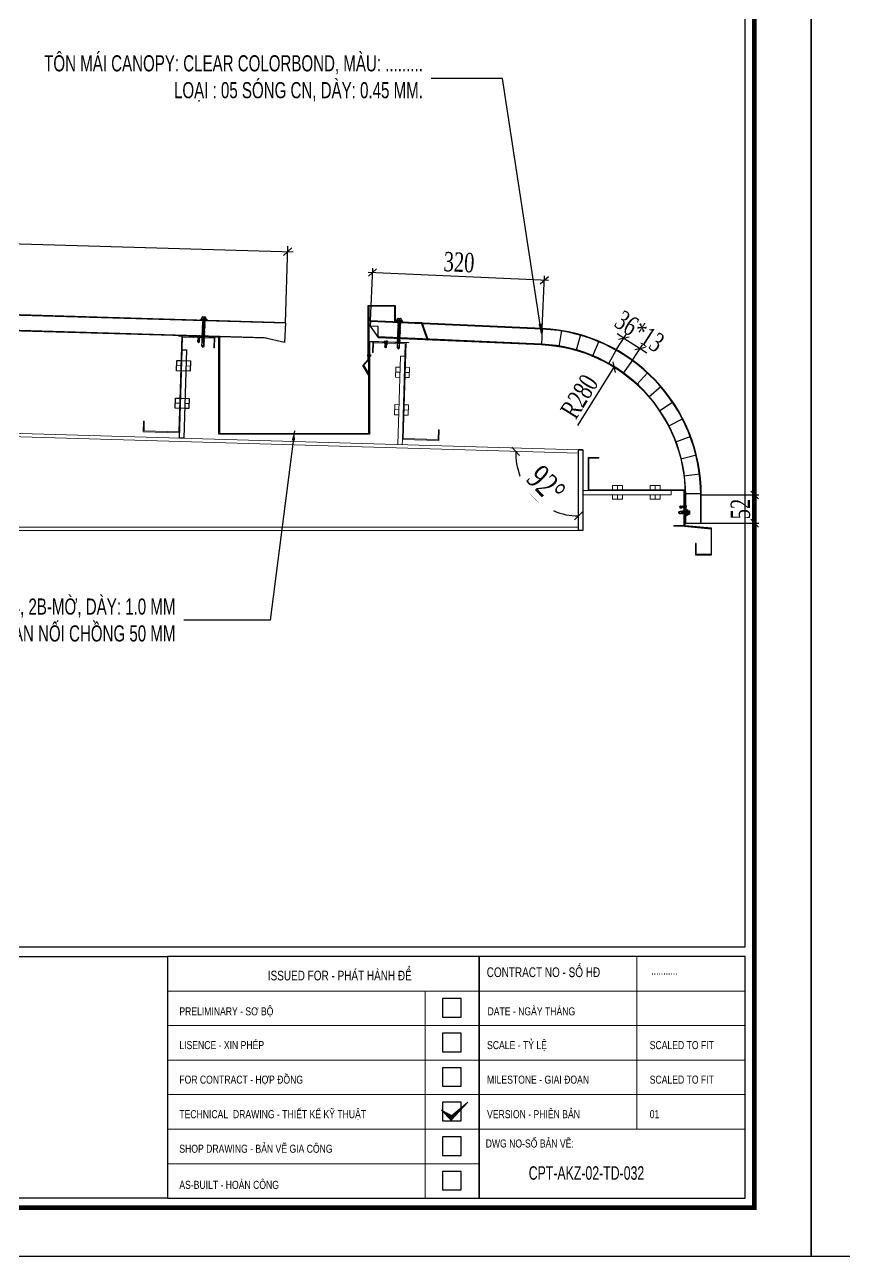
# Model space of a CAD drawing. Header units: inches. Extents: x 315041 to 662841, y -45540 to -35018.
# Drawn here: x 330651 to 330803.6, y -37638.9 to -37409.7 of the extents above; entities that cross this region are included whole.
import ezdxf
from ezdxf.enums import TextEntityAlignment as Align

# ---------------------------------------------------------------- set-up
doc = ezdxf.new("R2010")
doc.units = ezdxf.units.IN
doc.header["$MEASUREMENT"] = 0
doc.linetypes.add('DASHED2', pattern=[9.525, 6.35, -3.175])
doc.linetypes.add('XKITLINE00', pattern=[0])
for name, color, linetype in [('2', 2, 'Continuous'), ('3', 3, 'Continuous'), ('7', 7, 'Continuous'), ('BAO KHUNG', 31, 'Continuous'), ('Fast RSQ_A2 Frame$0$Khung ten', 4, 'Continuous'), ('flashing', 6, 'Continuous'), ('ROOFING', 4, 'Continuous'), ('STRUCTURE', 1, 'Continuous')]:
    doc.layers.add(name, color=color, linetype=linetype)
for name, color, linetype, lineweight in [('Bolt', 7, 'Continuous', 0), ('DETAIL$0$S-Dim', 8, 'Continuous', 20), ('DETAIL$0$S-Hatch', 8, 'Continuous', 13), ('PART', 20, 'Continuous', 9), ('S-Hatch', 8, 'Continuous', 9)]:
    doc.layers.add(name, color=color, linetype=linetype, lineweight=lineweight)
doc.layers.add('Cover text', color=7, linetype='Continuous', true_color=0x52370f)
doc.styles.add('ST1', font='times.ttf', dxfattribs={"width": 0.7})
doc.styles.add('ST1H', font='vnshxh.shx', dxfattribs={"width": 0.7})
doc.styles.get("Standard").update_dxf_attribs({"font": 'VHARIALN.TTF'})
doc.styles.add('style2', font='VHAVANI.TTF')
doc.styles.add('TIEU DE', font='VHARIALN.TTF', dxfattribs={"width": 0.8})
doc.dimstyles.new('10', dxfattribs={"dimtxt": 4.5, "dimasz": 1.5, "dimexe": 1, "dimexo": 0, "dimgap": 1, "dimtad": 1, "dimdec": 0, "dimlfac": 10, "dimzin": 0, "dimdsep": 46, "dimtxsty": 'ST1', "dimblk": 'OBLIQUE', "dimcen": 1, "dimdle": 1, "dimclrd": 8, "dimclre": 8, "dimclrt": 3, "dimadec": 0, "dimazin": 0, "dimtfac": 1, "dimtdec": 0, "dimtix": 1, "dimtofl": 0, "dimtmove": 1, "dimatfit": 3, "dimfxl": 0, "dimtfill": 1, "dimtolj": 1, "dimtzin": 0, "dimlwd": -1, "dimlwe": -1, "dimarcsym": 1})
doc.dimstyles.new('3', dxfattribs={"dimtxt": 3.5, "dimasz": 1.8, "dimexe": 1, "dimexo": 0, "dimgap": 1, "dimtad": 1, "dimdec": 0, "dimlfac": 3, "dimzin": 0, "dimdsep": 46, "dimtxsty": 'ST1H', "dimblk": 'OBLIQUE', "dimcen": 1, "dimdle": 1, "dimclrd": 8, "dimclre": 8, "dimclrt": 3, "dimadec": 0, "dimazin": 0, "dimtfac": 1, "dimtdec": 0, "dimtix": 1, "dimtofl": 0, "dimtmove": 1, "dimatfit": 3, "dimfxl": 0.18, "dimtolj": 1, "dimtzin": 0, "dimlwd": -1, "dimlwe": -1, "dimarcsym": 1})
doc.dimstyles.new('8', dxfattribs={"dimtxt": 4.5, "dimasz": 1.8, "dimexe": 1, "dimexo": 0, "dimgap": 1, "dimtad": 1, "dimdec": 0, "dimlfac": 8, "dimzin": 0, "dimdsep": 46, "dimtxsty": 'ST1', "dimblk": 'OBLIQUE', "dimcen": 1, "dimdle": 1, "dimclrd": 8, "dimclre": 8, "dimclrt": 3, "dimadec": 0, "dimazin": 0, "dimtfac": 1, "dimtdec": 0, "dimtix": 1, "dimtmove": 1, "dimatfit": 3, "dimfxl": 0, "dimtolj": 1, "dimtzin": 0, "dimlwd": -1, "dimlwe": -1, "dimarcsym": 1})

# ---------------------------------------------------------------- blocks, each defined once
blk = doc.blocks.new('DETAIL$0$MARK')
at = {"layer": 'DETAIL$0$S-Hatch', "linetype": 'Continuous'}
h = blk.add_hatch(dxfattribs=at)
h.set_pattern_fill('ANSI31', color=256, scale=50, style=0)
h.paths.add_polyline_path([(1667849.6, -1156933.2), (1667909.3, -1156997), (1668012, -1156885.1), (1667913.5, -1156966.7)])
at = {"layer": 'DETAIL$0$S-Dim', "linetype": 'Continuous'}
blk.add_lwpolyline([(1667849.6, -1156933.2), (1667909.3, -1156997), (1668012, -1156885.1), (1667913.5, -1156966.7), (1667849.6, -1156933.2)], dxfattribs=at)
blk = doc.blocks.new('A$C75D82031')
at = {"layer": '2', "color": 157, "linetype": 'Continuous'}
blk.add_lwpolyline([(0, 420), (594, 420), (594, 0), (0, 0)], close=True, dxfattribs=at)
at = {"layer": '7', "color": 147, "linetype": 'Continuous'}
blk.add_lwpolyline([(12.33, 57.61), (581.67, 57.61), (581.67, 409.19), (12.33, 409.19)], close=True, dxfattribs=at)
at = {"layer": 'BAO KHUNG', "color": 167, "linetype": 'Continuous', "const_width": 0.871}
blk.add_lwpolyline([(10.59, 9.07), (583.41, 9.07), (583.41, 410.93), (10.59, 410.93)], close=True, dxfattribs=at)
at = {"layer": 'BAO KHUNG', "color": 7}
for points in [[(211.89, 55.81), (474.14, 55.81), (474.14, 10.81), (211.89, 10.81)], [(474.14, 10.81), (532.16, 10.81), (532.16, 55.81), (474.14, 55.81)], [(532.16, 10.81), (581.67, 10.81), (581.67, 55.81), (532.16, 55.81)]]:
    blk.add_lwpolyline(points, close=True, dxfattribs=at)
at = {"layer": 'Fast RSQ_A2 Frame$0$Khung ten', "color": 7, "ltscale": 1000}
for points in [[(525.34, 44.51), (528.78, 44.51), (528.78, 47.96), (525.34, 47.96)], [(525.34, 38.09), (528.78, 38.09), (528.78, 41.53), (525.34, 41.53)], [(525.34, 31.66), (528.78, 31.66), (528.78, 35.1), (525.34, 35.1)], [(525.34, 25.23), (528.78, 25.23), (528.78, 28.67), (525.34, 28.67)], [(525.34, 18.8), (528.78, 18.8), (528.78, 22.24), (525.34, 22.24)], [(525.34, 12.37), (528.78, 12.37), (528.78, 15.81), (525.34, 15.81)]]:
    blk.add_lwpolyline(points, close=True, dxfattribs=at)
at = {"layer": 'S-Hatch'}
for p, q in [((561.54, 55.81), (561.54, 23.67)), ((474.14, 49.38), (532.16, 49.38)), ((522.13, 10.81), (522.13, 49.38)), ((532.16, 49.38), (581.67, 49.38)), ((474.14, 42.95), (532.16, 42.95)), ((532.16, 42.95), (581.67, 42.95)), ((474.14, 36.52), (532.16, 36.52)), ((532.16, 36.52), (581.67, 36.52)), ((474.14, 30.1), (532.16, 30.1)), ((532.16, 30.1), (581.67, 30.1)), ((474.14, 23.67), (532.16, 23.67)), ((532.16, 23.67), (581.67, 23.67)), ((474.14, 17.24), (532.16, 17.24))]:
    blk.add_line(p, q, dxfattribs=at)
at = {"layer": 'DETAIL$0$S-Dim', "linetype": 'Continuous', "xscale": 0.02999999996973202, "yscale": 0.02999999996973202, "zscale": 0.02999999996973202}
blk.add_blockref('DETAIL$0$MARK', (-49510.32, 34735.23), dxfattribs=at)
at = {"layer": 'BAO KHUNG', "color": 7, "linetype": 'Continuous', "width": 0.9}
blk.add_text('ISSUED FOR - PHÁT HÀNH ĐỂ ', height=1.8, dxfattribs=at).set_placement((506.46, 51.36), align=Align.CENTER)
blk.add_text('CONTRACT NO - Sè H§', height=1.8, dxfattribs=at).set_placement((533.57, 51.98))
at = {"layer": 'BAO KHUNG', "color": 109, "linetype": 'Continuous', "style": 'style2', "width": 0.8}
blk.add_text('...........', height=1.5, dxfattribs=at).set_placement((564.21, 52.44))
at = {"layer": 'Cover text', "linetype": 'Continuous', "style": 'style2', "width": 0.8}
for s, p in [('PRELIMINARY - S¥ Bé', (476.33, 44.85)), ('date - NGµY TH¸NG', (533.72, 44.85)), ('LISENCE - XIN PHÐP', (476.33, 38.57)), ('scale - tû lÖ', (533.63, 38.57)), ('scaled to fit', (563.92, 38.57)), ('FOR CONTRACT - HîP §åNG', (476.33, 32.14)), ('MILESTONE - GIAI §O¹N', (533.63, 32.14)), ('scaled to fit', (563.92, 32.14)), ('TECHNICAL  DRAWING - THIÕT KÕ Kü THUËT', (476.33, 25.71)), ('VERSION - PHI£N B¶N', (533.63, 25.71)), ('01', (563.92, 25.71)), ('SHOP DRAWING - B¶N VÏ GIA C¤NG', (476.33, 19.28)), ('%%u%%udwg no-sè b¶n vÏ:', (533.38, 20.26)), ('AS-BUILT - HOµN C¤NG', (476.33, 12.56))]:
    blk.add_text(s, height=1.5, dxfattribs=at).set_placement(p)
blk = doc.blocks.new('Short_Self_drilling')
at = {"layer": 'STRUCTURE', "color": 1, "linetype": 'Continuous'}
for p, q in [((6.4, 1.7), (-6.4, 1.7)), ((5.1, 3.8), (-5.1, 3.8)), ((-2.6, 2.9), (-5.1, 2.9)), ((-3.4, 3.8), (-3.4, 6.8)), ((3, 7.2), (-3, 7.2)), ((2.6, 2.9), (-2.6, 2.9)), ((-2.1, 2.8), (-2.1, 2.9)), ((6.3, 0), (0, 0)), ((2.2, 2.8), (2.2, 2.9)), ((2.2, -0.5), (2.2, 0)), ((5.1, 2.9), (2.6, 2.9)), ((3.4, 3.8), (3.4, 6.8)), ((3, -1.2), (-2.7, -0.2)), ((3, -2.7), (-2.7, -1.8)), ((3, -4.2), (-2.7, -3.3)), ((3, -5.8), (-2.7, -4.8)), ((3, -7.3), (-2.7, -6.3)), ((-1.9, -8), (-2.7, -7.9)), ((-2.1, -1.4), (-2.1, -0.9)), ((-2.1, -2.9), (-2.1, -2.4)), ((-2.1, -4.4), (-2.1, -3.9)), ((-2.1, -6), (-2.1, -5.4)), ((-2.1, -7.5), (-2.1, -7)), ((-2.1, -12.3), (-2.1, -8.5)), ((3, -8.8), (-1.1, -8.1)), ((2.1, -12.3), (2.1, -9.1)), ((2.2, -2), (2.2, -1.5)), ((2.2, -3.6), (2.2, -3)), ((2.2, -5.1), (2.2, -4.6)), ((2.2, -6.6), (2.2, -6.1)), ((2.2, -8.1), (2.2, -7.6))]:
    blk.add_line(p, q, dxfattribs=at)
blk.add_lwpolyline([(6.4, 1.3), (6.4, 1.7), (2.1, 2.8), (-2.1, 2.8), (-6.4, 1.7), (-6.4, 1.3)], close=True, dxfattribs=at)
for points in [[(-6.4, 1.3, -0.088869), (-6.3, 0), (0, 0)], [(-0.1, 3.8), (-0.3, 6.2, 0.338878), (-3.1, 6.2), (-3.3, 3.8)], [(3.3, 3.8), (3.1, 6.2, 0.338878), (0.3, 6.2), (0.1, 3.8)], [(2.1, -12.3), (0.2, -14.2, -0.333596), (-0.2, -14.2), (-2.1, -12.3)], [(-0.1, -14), (-1, -12.2, -0.148657), (-1.4, -11.2), (-2, -7.7, -0.815006), (-1.2, -7.8, 0.150833), (-0.8, -8.7)], [(2.1, -12.3), (1.7, -11.7, 0.52242), (0.9, -11.7), (-0.2, -14.2)]]:
    blk.add_lwpolyline(points, format="xyb", dxfattribs=at)
for points in [[(3, -1.2), (2.2, -1.5), (-2.1, -0.8), (-2.7, -0.2), (-2.4, 0)], [(3, -2.7), (2.2, -3), (-2.1, -2.4), (-2.7, -1.8), (-2.1, -1.4), (2.2, -2), (3, -2.7)], [(3, -4.2), (2.2, -4.6), (-2.1, -3.9), (-2.7, -3.3), (-2.1, -2.9), (2.2, -3.6), (3, -4.2)], [(3, -5.8), (2.2, -6.1), (-2.1, -5.4), (-2.7, -4.8), (-2.1, -4.4), (2.2, -5.1), (3, -5.8)], [(3, -7.3), (2.2, -7.6), (-2.1, -7), (-2.7, -6.3), (-2.1, -6), (2.2, -6.6), (3, -7.3)], [(-1.8, -8.5), (-2.1, -8.5), (-2.7, -7.9), (-2.1, -7.5), (-1.8, -7.5)], [(-1.3, -7.6), (2.2, -8.1), (3, -8.8)], [(-1.2, 0), (2.2, -0.5), (3, -1.2)], [(3, -8.8), (2.2, -9.1), (-0.8, -8.7)]]:
    blk.add_lwpolyline(points, dxfattribs=at)
for centre, radius, start, end in [((-5, 3.3), 0.455, 109.7949, 250.2674), ((-3, 6.8), 0.429, 90.0311, 180.0311), ((3, 6.8), 0.429, 0.0311, 90.0311), ((5.1, 3.3), 0.435, 279.7276, 80.3347), ((10, 0.2), 3.74, 162.2963, 182.6103)]:
    blk.add_arc(centre, radius, start, end, dxfattribs=at)
blk = doc.blocks.new('HFR-1')
at = {"layer": 'STRUCTURE', "color": 1, "linetype": 'Continuous'}
for p, q in [((-5.5, 0), (5.5, 0)), ((-5.2, 0.8), (-3.4, 1.5)), ((5.2, 0.8), (3.4, 1.5)), ((-2.4, -1.2), (-3, -1.6)), ((-3, -1.6), (-2.4, -1.9)), ((-2.4, -1.9), (-3, -2.3)), ((-3, -2.3), (-2.4, -2.6)), ((-2.4, -2.6), (-3, -3)), ((-3, -3), (-2.4, -3.3)), ((-2.4, -3.3), (-3, -3.7)), ((-3, -3.7), (-2.4, -4.1)), ((-2.4, -4.1), (-3, -4.4)), ((-3, -4.4), (-2.4, -4.8)), ((-2.4, -4.8), (-3, -5.1)), ((-3, -5.1), (-2.4, -5.5)), ((-2.4, -5.5), (-3, -5.8)), ((-3, -5.8), (-2.4, -6.2)), ((-2.4, -6.2), (-3, -6.6)), ((-3, -6.6), (-2.4, -6.9)), ((-2.4, -6.9), (-3, -7.3)), ((-3, -7.3), (-2.4, -7.6)), ((-2.4, -7.6), (-3, -8)), ((-3, -8), (-2.4, -8.3)), ((-2.4, -8.3), (-3, -8.7)), ((-3, -8.7), (-2.4, -9)), ((-2.4, -9), (-3, -9.4)), ((-3, -9.4), (-2.4, -9.7)), ((-2.4, -9.7), (-3, -10.1)), ((-3, -10.1), (-2.4, -10.5)), ((-2.4, -10.5), (-3, -10.8)), ((-3, -10.8), (-2.4, -11.2)), ((-2.4, -11.2), (-3, -11.5)), ((-3, -11.5), (-2.4, -11.9)), ((-2.9, -1.6), (2.9, -1.4)), ((-2.9, -2.3), (2.9, -2.1)), ((-2.9, -3), (2.9, -2.8)), ((-2.9, -3.7), (2.9, -3.6)), ((-2.9, -4.4), (2.9, -4.3)), ((-2.9, -5.1), (2.9, -5)), ((-2.9, -5.9), (2.9, -5.7)), ((-2.9, -6.6), (2.9, -6.4)), ((-2.9, -7.3), (2.9, -7.1)), ((-2.9, -8), (2.9, -7.8)), ((-2.9, -8.7), (2.9, -8.5)), ((-2.9, -9.4), (2.9, -9.2)), ((-2.9, -10.1), (1.5, -10)), ((-2.9, -10.8), (1.3, -10.7)), ((-2.9, -11.5), (0.9, -11.4)), ((-2.5, -17.4), (-2.5, -11.8)), ((-2.5, -17.4), (-2, -16.7)), ((-2.5, -17.4), (-0.2, -19.7)), ((2.4, -1.1), (-2.4, -1.2)), ((2.4, -1.8), (-2.4, -1.9)), ((-2.4, -1.9), (2.4, -1.8)), ((-2.4, -2.6), (2.4, -2.5)), ((2.4, -2.5), (-2.4, -2.6)), ((-2.4, -3.3), (2.4, -3.2)), ((2.4, -3.2), (-2.4, -3.3)), ((-2.4, -4.1), (2.4, -3.9)), ((2.4, -3.9), (-2.4, -4.1)), ((-2.4, -4.8), (2.4, -4.6)), ((2.4, -4.6), (-2.4, -4.8)), ((-2.4, -5.5), (2.4, -5.3)), ((2.4, -5.3), (-2.4, -5.5)), ((-2.4, -6.2), (2.4, -6)), ((2.4, -6), (-2.4, -6.2)), ((-2.4, -6.9), (2.4, -6.8)), ((2.4, -6.8), (-2.4, -6.9)), ((-2.4, -7.6), (2.4, -7.5)), ((2.4, -7.5), (-2.4, -7.6)), ((-2.4, -8.3), (2.4, -8.2)), ((2.4, -8.2), (-2.4, -8.3)), ((-2.4, -9), (2.4, -8.9)), ((2.4, -8.9), (-2.4, -9)), ((-2.4, -9.7), (2.4, -9.6)), ((2.4, -9.6), (-2.4, -9.7)), ((1.4, -10.3), (-2.4, -10.5)), ((-2.4, -10.5), (1.4, -10.3)), ((-2.4, -11.2), (1.1, -11.1)), ((1.1, -11.1), (-2.4, -11.2)), ((-2.4, -11.9), (0.4, -11.8)), ((-1, -16.7), (0.2, -19.7)), ((0.1, -19.4), (1.2, -17.3)), ((0.2, -19.7), (2.5, -17.4)), ((1.6, -16.1), (2.3, -10.2)), ((2.2, -10), (2.9, -10)), ((2.2, -11), (2.4, -11)), ((2.4, -11), (2.2, -11)), ((2.2, -11.4), (2.9, -11.4)), ((2.2, -11.7), (2.4, -11.7)), ((2.4, -10.3), (2.3, -10.3)), ((2.3, -10.3), (2.4, -10.3)), ((2.3, -10.7), (2.9, -10.7)), ((2.9, -1.4), (2.4, -1.1)), ((2.4, -1.8), (2.9, -1.4)), ((2.9, -2.1), (2.4, -1.8)), ((2.4, -2.5), (2.9, -2.1)), ((2.9, -2.8), (2.4, -2.5)), ((2.4, -3.2), (2.9, -2.8)), ((2.9, -3.6), (2.4, -3.2)), ((2.4, -3.9), (2.9, -3.6)), ((2.9, -4.3), (2.4, -3.9)), ((2.4, -4.6), (2.9, -4.3)), ((2.9, -5), (2.4, -4.6)), ((2.4, -5.3), (2.9, -5)), ((2.9, -5.7), (2.4, -5.3)), ((2.4, -6), (2.9, -5.7)), ((2.9, -6.4), (2.4, -6)), ((2.4, -6.8), (2.9, -6.4)), ((2.9, -7.1), (2.4, -6.8)), ((2.4, -7.5), (2.9, -7.1)), ((2.9, -7.8), (2.4, -7.5)), ((2.4, -8.2), (2.9, -7.8)), ((2.9, -8.5), (2.4, -8.2)), ((2.4, -8.9), (2.9, -8.5)), ((2.9, -9.2), (2.4, -8.9)), ((2.4, -9.6), (2.9, -9.2)), ((2.9, -10), (2.4, -9.6)), ((2.4, -10.3), (2.9, -10)), ((2.9, -10.7), (2.4, -10.3)), ((2.4, -11), (2.9, -10.7)), ((2.9, -11.4), (2.4, -11)), ((2.4, -11.7), (2.9, -11.4)), ((2.5, -17.4), (2.5, -11.7))]:
    blk.add_line(p, q, dxfattribs=at)
at = {"layer": 'STRUCTURE', "color": 1, "linetype": 'Continuous', "ltscale": 8}
for p in [(-3.4, 1.5), (3.4, 1.5)]:
    blk.add_line(p, (0, 1.5), dxfattribs=at)
at = {"layer": 'STRUCTURE', "color": 1, "linetype": 'DASHED2'}
for p in [(-1.9, 1.5), (1.9, 1.5)]:
    blk.add_line(p, (0, 0), dxfattribs=at)
at = {"layer": 'STRUCTURE', "color": 1, "linetype": 'Continuous', "ltscale": 8}
for centre, start, end in [((-4.7, 0.2), 130.41, 194.8062), ((4.7, 0.2), 345.1938, 49.59)]:
    blk.add_arc(centre, 0.801, start, end, dxfattribs=at)
at = {"layer": 'STRUCTURE', "color": 1, "linetype": 'Continuous'}
for centre, radius, start, end in [((-7.3, -9), 9.14, 58.065, 78.8402), ((5.1, -3.8), 3.83, 84.2039, 134.3621), ((-1.5, -17.1), 0.59, 34.2302, 144.5641), ((0, -19.4), 0.331, 231.6348, 305.4287), ((-0.5, -10.1), 1.93, 296.6041, 355.3922), ((-0.6, -16), 2.2, 324.0048, 357.8268), ((1.9, -10.3), 0.444, 15.9762, 172.6971)]:
    blk.add_arc(centre, radius, start, end, dxfattribs=at)
blk = doc.blocks.new('A$C26A6701F')
at = {"layer": 'STRUCTURE', "color": 1, "linetype": 'Continuous'}
for p, q in [((0, 17.21), (1.33, 17.54)), ((0, 17.08), (0, 17.21)), ((0, 17.21), (4, 17.21)), ((4, 17.08), (0, 17.08)), ((3.94, 16.71), (0.06, 16.71)), ((0.4, 17.84), (3.6, 17.84)), ((0.4, 17.57), (1.2, 17.57)), ((0.93, 17.84), (0.93, 18.77)), ((0.97, 17.84), (1.03, 18.61)), ((1.07, 18.91), (2.93, 18.91)), ((1.13, 15.25), (2.9, 15.52)), ((1.39, 15.45), (1.13, 15.25)), ((1.19, 16.71), (1.14, 16.67)), ((1.14, 16.67), (1.4, 16.71)), ((1.14, 16.67), (1.4, 16.56)), ((1.14, 16.2), (2.91, 16.47)), ((1.4, 16.4), (1.14, 16.2)), ((1.14, 16.2), (1.39, 16.09)), ((1.14, 15.72), (2.91, 16)), ((1.4, 15.93), (1.14, 15.72)), ((1.14, 15.72), (1.39, 15.61)), ((1.2, 17.57), (2.8, 17.57)), ((1.33, 17.54), (1.33, 17.57)), ((1.33, 17.54), (2.67, 17.54)), ((1.39, 16.09), (2.73, 16.28)), ((1.39, 15.93), (1.39, 16.09)), ((1.39, 15.61), (2.73, 15.81)), ((2.7, 15.64), (1.39, 15.45)), ((1.39, 15.45), (1.39, 15.61)), ((1.39, 15.14), (2.73, 15.33)), ((1.4, 16.56), (2.42, 16.71)), ((2.71, 16.59), (1.4, 16.4)), ((1.4, 16.4), (1.4, 16.56)), ((2.71, 16.11), (1.4, 15.93)), ((1.91, 18.61), (1.97, 17.84)), ((2.04, 17.84), (2.1, 18.61)), ((2.67, 17.54), (2.67, 17.57)), ((2.67, 17.54), (4, 17.21)), ((2.7, 15.64), (2.7, 15.8)), ((2.7, 15.64), (2.9, 15.52)), ((2.7, 15.16), (2.7, 15.33)), ((2.71, 16.59), (2.71, 16.71)), ((2.71, 16.59), (2.91, 16.47)), ((2.71, 16.11), (2.71, 16.28)), ((2.71, 16.11), (2.91, 16)), ((2.73, 16.28), (2.91, 16.47)), ((2.73, 15.81), (2.91, 16)), ((2.73, 15.33), (2.9, 15.52)), ((2.8, 17.57), (3.6, 17.57)), ((2.97, 18.61), (3.04, 17.84)), ((3.07, 17.84), (3.07, 18.77)), ((4, 17.21), (4, 17.08)), ((1.06, 8.13), (2.84, 8.41)), ((1.33, 8.34), (1.06, 8.13)), ((1.06, 8.13), (1.32, 8.02)), ((1.06, 7.65), (2.83, 7.93)), ((1.32, 7.86), (1.06, 7.65)), ((1.06, 7.65), (1.32, 7.55)), ((1.07, 8.6), (2.84, 8.88)), ((1.33, 8.81), (1.07, 8.6)), ((1.07, 8.6), (1.33, 8.5)), ((1.08, 9.55), (2.86, 9.83)), ((1.34, 9.76), (1.08, 9.55)), ((1.08, 9.55), (1.34, 9.45)), ((1.08, 9.08), (2.85, 9.36)), ((1.34, 9.29), (1.08, 9.08)), ((1.08, 9.08), (1.34, 8.97)), ((1.09, 10.98), (2.86, 11.25)), ((1.35, 11.18), (1.09, 10.98)), ((1.09, 10.98), (1.35, 10.87)), ((1.09, 10.5), (2.86, 10.78)), ((1.35, 10.71), (1.09, 10.5)), ((1.09, 10.5), (1.35, 10.39)), ((1.09, 10.03), (2.86, 10.3)), ((1.35, 10.23), (1.09, 10.03)), ((1.09, 10.03), (1.34, 9.92)), ((1.1, 11.93), (2.88, 12.2)), ((1.36, 12.13), (1.1, 11.93)), ((1.1, 11.93), (1.36, 11.82)), ((1.1, 11.45), (2.87, 11.73)), ((1.36, 11.66), (1.1, 11.45)), ((1.1, 11.45), (1.36, 11.34)), ((1.11, 12.88), (2.89, 13.15)), ((1.38, 13.08), (1.11, 12.88)), ((1.11, 12.88), (1.37, 12.77)), ((1.11, 12.4), (2.88, 12.68)), ((1.37, 12.61), (1.11, 12.4)), ((1.11, 12.4), (1.37, 12.29)), ((1.12, 14.3), (2.9, 14.57)), ((1.39, 14.5), (1.12, 14.3)), ((1.12, 14.3), (1.38, 14.19)), ((1.12, 13.82), (2.9, 14.1)), ((1.39, 14.03), (1.12, 13.82)), ((1.12, 13.82), (1.38, 13.72)), ((1.12, 13.35), (2.89, 13.63)), ((1.38, 13.56), (1.12, 13.35)), ((1.12, 13.35), (1.38, 13.24)), ((1.13, 15.25), (1.39, 15.14)), ((1.13, 14.77), (2.9, 15.05)), ((1.39, 14.98), (1.13, 14.77)), ((1.13, 14.77), (1.39, 14.66)), ((1.32, 8.02), (2.66, 8.22)), ((2.63, 8.05), (1.32, 7.86)), ((1.32, 7.86), (1.32, 8.02)), ((1.32, 7.55), (2.66, 7.74)), ((2.64, 9), (1.33, 8.81)), ((1.33, 8.81), (1.34, 8.97)), ((1.33, 8.5), (2.67, 8.69)), ((2.64, 8.52), (1.33, 8.34)), ((1.33, 8.34), (1.33, 8.5)), ((1.34, 9.92), (2.68, 10.11)), ((2.65, 9.95), (1.34, 9.76)), ((1.34, 9.92), (1.34, 9.76)), ((1.34, 9.45), (2.68, 9.64)), ((2.65, 9.47), (1.34, 9.29)), ((1.34, 9.29), (1.34, 9.45)), ((1.34, 8.97), (2.67, 9.17)), ((2.66, 11.37), (1.35, 11.18)), ((1.35, 11.18), (1.36, 11.34)), ((1.35, 10.87), (2.69, 11.06)), ((2.66, 10.89), (1.35, 10.71)), ((1.35, 10.71), (1.35, 10.87)), ((1.35, 10.39), (2.69, 10.59)), ((2.66, 10.42), (1.35, 10.23)), ((1.35, 10.23), (1.35, 10.39)), ((2.68, 12.32), (1.36, 12.13)), ((1.36, 11.82), (2.7, 12.01)), ((2.67, 11.84), (1.36, 11.66)), ((1.36, 11.66), (1.36, 11.82)), ((1.36, 11.34), (2.7, 11.54)), ((1.37, 12.77), (2.71, 12.96)), ((2.68, 12.79), (1.37, 12.61)), ((1.37, 12.61), (1.37, 12.77)), ((1.37, 12.29), (2.71, 12.49)), ((1.37, 12.13), (1.37, 12.29)), ((1.38, 14.19), (2.72, 14.38)), ((1.38, 14.03), (1.38, 14.19)), ((1.38, 13.72), (2.72, 13.91)), ((2.69, 13.74), (1.38, 13.56)), ((1.38, 13.56), (1.38, 13.72)), ((1.38, 13.24), (2.72, 13.44)), ((2.69, 13.27), (1.38, 13.08)), ((1.38, 13.24), (1.38, 13.08)), ((2.7, 15.16), (1.39, 14.98)), ((1.39, 14.98), (1.39, 15.14)), ((1.39, 14.66), (2.73, 14.86)), ((2.7, 14.69), (1.39, 14.5)), ((1.39, 14.5), (1.39, 14.67)), ((2.7, 14.21), (1.39, 14.03)), ((2.63, 8.05), (2.63, 8.21)), ((2.63, 8.05), (2.83, 7.93)), ((2.63, 7.57), (2.63, 7.74)), ((2.64, 9), (2.64, 9.16)), ((2.64, 9), (2.84, 8.88)), ((2.64, 8.52), (2.64, 8.69)), ((2.64, 8.52), (2.84, 8.41)), ((2.65, 10.1), (2.65, 9.95)), ((2.65, 9.95), (2.86, 9.83)), ((2.65, 9.47), (2.65, 9.64)), ((2.65, 9.47), (2.85, 9.36)), ((2.66, 11.37), (2.67, 11.53)), ((2.66, 11.37), (2.86, 11.25)), ((2.66, 10.89), (2.67, 11.06)), ((2.66, 10.89), (2.86, 10.78)), ((2.66, 10.42), (2.66, 10.58)), ((2.66, 10.42), (2.86, 10.3)), ((2.66, 8.22), (2.84, 8.41)), ((2.66, 7.74), (2.83, 7.93)), ((2.67, 11.84), (2.67, 12.01)), ((2.67, 11.84), (2.87, 11.73)), ((2.67, 9.17), (2.85, 9.36)), ((2.67, 8.69), (2.84, 8.88)), ((2.68, 12.79), (2.68, 12.96)), ((2.68, 12.79), (2.88, 12.68)), ((2.68, 12.32), (2.68, 12.48)), ((2.68, 12.32), (2.88, 12.2)), ((2.68, 10.11), (2.86, 10.3)), ((2.68, 9.64), (2.86, 9.83)), ((2.69, 13.74), (2.69, 13.91)), ((2.69, 13.74), (2.89, 13.63)), ((2.69, 13.43), (2.69, 13.27)), ((2.69, 13.27), (2.89, 13.15)), ((2.69, 11.06), (2.86, 11.25)), ((2.69, 10.59), (2.86, 10.78)), ((2.7, 15.16), (2.9, 15.05)), ((2.7, 14.69), (2.7, 14.85)), ((2.7, 14.69), (2.9, 14.57)), ((2.7, 14.21), (2.7, 14.38)), ((2.7, 14.21), (2.9, 14.1)), ((2.7, 12.01), (2.88, 12.2)), ((2.7, 11.54), (2.87, 11.73)), ((2.71, 12.96), (2.89, 13.15)), ((2.71, 12.49), (2.88, 12.68)), ((2.72, 14.38), (2.9, 14.57)), ((2.72, 13.91), (2.9, 14.1)), ((2.72, 13.44), (2.89, 13.63)), ((2.73, 14.86), (2.9, 15.05)), ((1.02, 3.86), (2.8, 4.14)), ((1.28, 4.07), (1.02, 3.86)), ((1.02, 3.86), (1.28, 3.75)), ((1.28, 3.59), (1.02, 3.38)), ((1.02, 3.38), (2.31, 3.59)), ((1.02, 3.38), (1.28, 3.28)), ((1.03, 4.81), (2.81, 5.09)), ((1.29, 5.02), (1.03, 4.81)), ((1.03, 4.81), (1.29, 4.7)), ((1.03, 4.33), (2.8, 4.61)), ((1.29, 4.54), (1.03, 4.33)), ((1.03, 4.33), (1.28, 4.23)), ((1.04, 5.76), (2.81, 6.03)), ((1.3, 5.96), (1.04, 5.76)), ((1.04, 5.76), (1.3, 5.65)), ((1.04, 5.28), (2.81, 5.56)), ((1.3, 5.49), (1.04, 5.28)), ((1.04, 5.28), (1.29, 5.17)), ((1.05, 6.71), (2.83, 6.98)), ((1.31, 6.91), (1.05, 6.71)), ((1.05, 6.71), (1.31, 6.6)), ((1.05, 6.23), (2.82, 6.51)), ((1.31, 6.44), (1.05, 6.23)), ((1.05, 6.23), (1.31, 6.12)), ((1.06, 7.18), (2.83, 7.46)), ((1.32, 7.39), (1.06, 7.18)), ((1.06, 7.18), (1.32, 7.07)), ((1.27, 0.62), (1.28, 3.28)), ((1.27, 0.62), (1.41, 0.81)), ((1.27, 0.62), (1.88, 0.02)), ((1.28, 4.23), (2.62, 4.42)), ((2.62, 4.25), (1.28, 4.07)), ((1.28, 4.07), (1.28, 4.23)), ((1.28, 3.75), (2.62, 3.95)), ((1.28, 3.59), (1.28, 3.75)), ((2.35, 3.74), (1.28, 3.59)), ((1.28, 3.28), (2.21, 3.41)), ((1.29, 5.17), (2.63, 5.37)), ((2.6, 5.2), (1.29, 5.02)), ((1.29, 5.01), (1.29, 5.17)), ((1.29, 4.7), (2.63, 4.9)), ((2.6, 4.72), (1.29, 4.54)), ((1.29, 4.54), (1.29, 4.7)), ((2.61, 6.15), (1.3, 5.96)), ((1.3, 5.96), (1.31, 6.12)), ((1.3, 5.65), (2.64, 5.84)), ((2.61, 5.67), (1.3, 5.49)), ((1.3, 5.49), (1.3, 5.65)), ((2.63, 7.1), (1.31, 6.91)), ((1.31, 6.6), (2.65, 6.79)), ((2.62, 6.62), (1.31, 6.44)), ((1.31, 6.44), (1.31, 6.6)), ((1.31, 6.12), (2.64, 6.32)), ((2.63, 7.57), (1.32, 7.39)), ((1.32, 7.39), (1.32, 7.55)), ((1.32, 7.07), (2.66, 7.27)), ((1.32, 6.91), (1.32, 7.07)), ((1.67, 0.81), (1.98, 0.02)), ((1.96, 0.08), (2.26, 0.64)), ((1.98, 0.02), (2.6, 0.61)), ((2.38, 0.96), (2.56, 3.71)), ((2.62, 3.78), (2.52, 3.77)), ((2.52, 3.46), (2.61, 3.47)), ((2.54, 3.62), (2.79, 3.66)), ((2.6, 5.2), (2.61, 5.36)), ((2.6, 5.2), (2.81, 5.09)), ((2.6, 4.72), (2.6, 4.89)), ((2.6, 4.72), (2.8, 4.61)), ((2.6, 0.61), (2.61, 3.47)), ((2.61, 6.15), (2.62, 6.31)), ((2.61, 6.15), (2.81, 6.03)), ((2.61, 5.67), (2.61, 5.84)), ((2.61, 5.67), (2.81, 5.56)), ((2.61, 3.47), (2.79, 3.66)), ((2.62, 6.62), (2.62, 6.79)), ((2.62, 6.62), (2.82, 6.51)), ((2.62, 4.42), (2.8, 4.61)), ((2.62, 4.25), (2.62, 4.41)), ((2.8, 4.14), (2.62, 4.25)), ((2.62, 3.95), (2.8, 4.14)), ((2.62, 3.78), (2.62, 3.95)), ((2.79, 3.66), (2.62, 3.78)), ((2.63, 7.57), (2.83, 7.46)), ((2.63, 7.1), (2.63, 7.26)), ((2.63, 7.1), (2.83, 6.98)), ((2.63, 5.37), (2.81, 5.56)), ((2.63, 4.9), (2.81, 5.09)), ((2.64, 6.32), (2.82, 6.51)), ((2.64, 5.84), (2.81, 6.03)), ((2.65, 6.79), (2.83, 6.98)), ((2.66, 7.27), (2.83, 7.46))]:
    blk.add_line(p, q, dxfattribs=at)
for centre, major_axis, ratio, start_param, end_param in [((-1.11, 16.72), (-0.822, 0.822), 1, 3.915086, 4.236522), ((0.42, 17.71), (0.0956, 0.0956), 1, 0.954633, 3.757756), ((1.07, 18.77), (-0.0943, 0.0943), 1, -0.785398, 0.785398), ((1.47, 18.04), (0.508, 0.508), 1, 0.131933, 1.438864), ((2.54, 18.04), (0.508, 0.508), 1, 0.131933, 1.438864), ((2.93, 18.77), (-0.0943, 0.0943), 1, 3.926991, 5.497787), ((3.55, 17.71), (-0.1, 0.1), 1, 2.701137, 5.152845), ((5.1, 16.72), (-1.15, 0.17), 0.90746, -0.177273, 0.177273), ((1.54, 0.72), (0.111, 0.111), 1, 6.085329, 8.011019), ((1.93, 0.09), (0.0625, 0.0625), 1, 3.247504, 4.535451), ((1.82, 3.74), (0.363, 0.363), 1, 4.808661, 5.407478), ((1.79, 0.99), (0.416, 0.416), 1, 4.859665, 5.449971), ((2.44, 3.68), (0.0836, 0.0836), 1, 5.766736, 8.502032)]:
    blk.add_ellipse(centre, major_axis=major_axis, ratio=ratio, start_param=start_param, end_param=end_param, dxfattribs=at)
blk = doc.blocks.new('RIVET')
at = {"color": 8}
for p, q in [((-3.9, 1.1), (-4.2, 0)), ((-4.2, 0), (-3.9, -1.1)), ((-3.9, -1.1), (-3.9, 1.1)), ((-3.5, -1.3), (-3.5, 1.3)), ((-1, -1.2), (-1, 1.3)), ((-1, 1.3), (-0.1, 1.3)), ((0, 1.3), (0, 2.4)), ((0, -1.3), (0, 1.3)), ((0.1, 2.5), (0.1, 2.5)), ((0.1, 2.5), (0.7, 1.4)), ((0.1, -2.5), (0.1, 2.5)), ((0.7, 1.1), (0.7, -1.1)), ((0.9, 0.7), (0.7, 0.7)), ((0.9, -0.7), (0.9, 0.7)), ((-0.1, -1.2), (-1, -1.2)), ((0, -2.4), (0, -1.3)), ((0.7, -1.4), (0.1, -2.5)), ((0.1, -2.5), (0.1, -2.5)), ((0.9, -0.7), (0.7, -0.7))]:
    blk.add_line(p, q, dxfattribs=at)
for centre, radius, start, end in [((-3.4, 0.7), 0.634, 101.5667, 142.2309), ((-2.5, -0.1), 1.78, 64.6352, 125.2369), ((-0.9, 3), 1.71, 240.4783, 268.3625), ((-0.1, 1.3), 0.0625, 270, 0), ((0.1, 2.4), 0.0625, 90, 180), ((0.1, 2.4), 0.0625, 26.5651, 90), ((0.1, 1.1), 0.625, 0, 26.5651), ((5.4, 0.6), 4.45, 179.0778, 187.9518), ((5.8, -0.6), 4.85, 172.415, 180.5555), ((-3.4, -0.7), 0.634, 217.7691, 258.4333), ((-2.5, 0.1), 1.78, 234.7631, 295.3648), ((-0.9, -3), 1.71, 91.6375, 119.5217), ((-0.1, -1.3), 0.0625, 0, 90), ((0.1, -2.4), 0.0625, 180, 270), ((0.1, -2.4), 0.0625, 270, 333.4349), ((0.1, -1.1), 0.625, 333.4349, 0)]:
    blk.add_arc(centre, radius, start, end, dxfattribs=at)
blk = doc.blocks.new('_Oblique')
at = {"color": 0, "linetype": 'ByBlock', "lineweight": -2}
blk.add_line((-0.5, -0.5), (0.5, 0.5), dxfattribs=at)
blk = doc.blocks.new('*D553')
at = {"color": 8, "linetype": 'Continuous', "transparency": 16777216}
for p, q in [((330276.08, -37439.47), (330700.94, -37451.96)), ((330276.69, -37452.74), (330277.11, -37438.5)), ((330699.56, -37465.17), (330699.97, -37450.93))]:
    blk.add_line(p, q, dxfattribs=at)
at = {"layer": 'Defpoints', "color": 0, "transparency": 16777216}
for p in [(330276.69, -37452.74), (330699.94, -37451.93), (330699.56, -37465.17)]:
    blk.add_point(p, dxfattribs=at)
at = {"color": 8, "transparency": 16777216, "xscale": 1.5, "yscale": 1.5, "zscale": 1.5}
for p, rotation in [((330277.08, -37439.5), 178.3162521248575), ((330699.94, -37451.93), 358.3162521248576)]:
    blk.add_blockref('_Oblique', p, dxfattribs=dict(at, rotation=rotation))
at = {"color": 3, "transparency": 16777216, "insert": (330488.61, -37442.43), "char_height": 4.5, "attachment_point": 5, "rotation": 358.3163, "style": 'ST1', "bg_fill": 3, "box_fill_scale": 1.25, "bg_fill_color": 256, "bg_fill_true_color": 13158600, "bg_fill_transparency": 0}
blk.add_mtext('\\A1;4230', dxfattribs=at)
blk = doc.blocks.new('*D554')
at = {"color": 8, "linetype": 'Continuous', "transparency": 16777216}
blk.add_arc((330754.09, -37489.45), 11.68, 178.3036, 270, dxfattribs=at)
at = {"layer": 'Defpoints', "color": 0, "transparency": 16777216}
for p in [(330246.94, -37474.44), (330754.09, -37503.83)]:
    blk.add_point(p, dxfattribs=at)
at = {"color": 8, "transparency": 16777216, "xscale": 1.5, "yscale": 1.5, "zscale": 1.5}
for p, rotation in [((330742.41, -37489.11), 88.30361277314628), ((330754.09, -37501.13), 8.177458710179053e-11)]:
    blk.add_blockref('_Oblique', p, dxfattribs=dict(at, rotation=rotation))
at = {"color": 3, "transparency": 16777216, "insert": (330748.07, -37495.29), "char_height": 4.5, "attachment_point": 5, "rotation": 314.1518, "style": 'ST1', "bg_fill": 3, "box_fill_scale": 1.25, "bg_fill_color": 256, "bg_fill_true_color": 13158600, "bg_fill_transparency": 0}
blk.add_mtext('\\A1;92°', dxfattribs=at)
at = {"layer": 'Defpoints', "color": 0, "transparency": 16777216}
for p in [(330754.09, -37488.86), (330754.09, -37489.45), (330743.86, -37495.09)]:
    blk.add_point(p, dxfattribs=at)
blk = doc.blocks.new('*D556')
at = {"color": 8, "linetype": 'Continuous', "transparency": 16777216}
blk.add_line((323423.22, -37903.56), (323431.67, -37889.99), dxfattribs=at)
at = {"layer": 'Defpoints', "color": 0, "transparency": 16777216}
for p in [(323431.67, -37889.99), (323413.17, -37919.7)]:
    blk.add_point(p, dxfattribs=at)
at = {"color": 8, "transparency": 16777216, "xscale": 1.8, "yscale": 1.8, "zscale": 1.8, "rotation": 58.08450899015414}
blk.add_blockref('_Oblique', (323431.67, -37889.99), dxfattribs=at)
at = {"color": 3, "transparency": 16777216, "insert": (323423.55, -37896.8), "char_height": 4.5, "attachment_point": 5, "rotation": 58.0845, "style": 'ST1'}
blk.add_mtext('\\A1;R280', dxfattribs=at)
blk = doc.blocks.new('*D558')
at = {"color": 8, "linetype": 'Continuous', "transparency": 16777216}
for p, q in [((323432.15, -37885.91), (323434.43, -37882.34)), ((323433.89, -37883.18), (323432.38, -37882.21)), ((323433.89, -37883.18), (323437.7, -37885.63)), ((323435.95, -37888.35), (323438.24, -37884.78)), ((323437.7, -37885.63), (323439.22, -37886.6))]:
    blk.add_line(p, q, dxfattribs=at)
at = {"layer": 'Defpoints', "color": 0, "transparency": 16777216}
for p in [(323432.15, -37885.91), (323437.7, -37885.63), (323435.95, -37888.35)]:
    blk.add_point(p, dxfattribs=at)
at = {"color": 8, "transparency": 16777216, "xscale": 1.8, "yscale": 1.8, "zscale": 1.8}
for p, rotation in [((323433.89, -37883.18), 327.3307425123555), ((323437.7, -37885.63), 147.3307425123555)]:
    blk.add_blockref('_Oblique', p, dxfattribs=dict(at, rotation=rotation))
at = {"color": 3, "transparency": 16777216, "insert": (323437.57, -37881.64), "char_height": 4.5, "attachment_point": 5, "rotation": 327.3307, "style": 'ST1'}
blk.add_mtext('\\A1;36*13', dxfattribs=at)
blk = doc.blocks.new('*D559')
at = {"color": 8, "linetype": 'Continuous', "transparency": 16777216}
for p, q in [((323451.92, -37919.7), (323465.33, -37919.7)), ((323464.33, -37918.7), (323464.33, -37927.25)), ((323451.92, -37926.25), (323465.33, -37926.25))]:
    blk.add_line(p, q, dxfattribs=at)
at = {"layer": 'Defpoints', "color": 0, "transparency": 16777216}
for p in [(323451.92, -37919.7), (323451.92, -37926.25), (323464.33, -37926.25)]:
    blk.add_point(p, dxfattribs=at)
at = {"color": 8, "transparency": 16777216, "xscale": 1.8, "yscale": 1.8, "zscale": 1.8}
for p, rotation in [((323464.33, -37919.7), 90), ((323464.33, -37926.25), 270)]:
    blk.add_blockref('_Oblique', p, dxfattribs=dict(at, rotation=rotation))
at = {"color": 3, "transparency": 16777216, "insert": (323461.04, -37922.97), "char_height": 4.5, "attachment_point": 5, "rotation": 90, "style": 'ST1'}
blk.add_mtext('\\A1;52', dxfattribs=at)
blk = doc.blocks.new('*D560')
at = {"color": 8, "linetype": 'Continuous', "transparency": 16777216}
for p, q in [((323416.39, -37869.8), (323374.42, -37867.92)), ((323374.92, -37879.2), (323375.46, -37866.97)), ((323414.89, -37880.99), (323415.44, -37868.75))]:
    blk.add_line(p, q, dxfattribs=at)
at = {"layer": 'Defpoints', "color": 0, "transparency": 16777216}
for p in [(323375.42, -37867.97), (323374.92, -37879.2), (323414.89, -37880.99)]:
    blk.add_point(p, dxfattribs=at)
at = {"color": 8, "transparency": 16777216, "xscale": 1.8, "yscale": 1.8, "zscale": 1.8}
for p, rotation in [((323375.42, -37867.97), 177.4461271072646), ((323415.4, -37869.75), 357.4461271072645)]:
    blk.add_blockref('_Oblique', p, dxfattribs=dict(at, rotation=rotation))
at = {"color": 3, "transparency": 16777216, "insert": (323395.55, -37865.57), "char_height": 4.5, "attachment_point": 5, "rotation": 357.4461, "style": 'ST1'}
blk.add_mtext('\\A1;320', dxfattribs=at)
blk = doc.blocks.new('1111')
at = {"color": 240, "true_color": 0xfa0546}
for p, q in [((323414.89, -37880.99), (323414.73, -37884.73)), ((323419.39, -37881.45), (323418.79, -37885.15)), ((323423.81, -37882.44), (323422.78, -37886.04)), ((323428.08, -37883.93), (323426.64, -37887.39)), ((323432.15, -37885.91), (323430.31, -37889.18)), ((323435.95, -37888.35), (323433.75, -37891.39)), ((323439.45, -37891.22), (323436.91, -37893.98)), ((323442.59, -37894.48), (323439.74, -37896.92)), ((323445.33, -37898.08), (323442.22, -37900.17)), ((323447.63, -37901.98), (323444.29, -37903.69)), ((323449.46, -37906.11), (323445.95, -37907.43)), ((323450.79, -37910.43), (323447.15, -37911.33)), ((323451.62, -37914.88), (323447.9, -37915.35)), ((323451.92, -37919.4), (323448.17, -37919.42))]:
    blk.add_line(p, q, dxfattribs=at)
at = {"layer": 'ROOFING', "color": 3}
blk.add_lwpolyline([(323374.92, -37879.2), (323374.85, -37880.46), (323376.73, -37883.04), (323376.73, -37880.51), (323374.85, -37880.46)], dxfattribs=at)
for points in [[(323451.79, -37926.25), (323451.79, -37919.7, 0.401218), (323414.89, -37881.11), (323374.91, -37879.33)], [(323376.73, -37883.04), (323414.73, -37884.73, -0.401218), (323448.17, -37919.7), (323448.17, -37926.25), (323451.92, -37926.25), (323451.92, -37919.7, 0.401218), (323414.89, -37880.99), (323374.92, -37879.2)], [(323448.29, -37926.25), (323448.29, -37919.7, 0.401218), (323414.73, -37884.61), (323376.64, -37882.91)]]:
    blk.add_lwpolyline(points, format="xyb", dxfattribs=at)
at = {"color": 8}
dim = blk.add_aligned_dim(p1=(323414.89, -37880.99), p2=(323374.92, -37879.2), distance=-11.24, dimstyle='8', dxfattribs=at)
dim.commit()
dim.dimension.update_dxf_attribs({"geometry": '*D560', "text_midpoint": (323395.55, -37865.57)})
dim = blk.add_aligned_dim(p1=(323432.15, -37885.91), p2=(323435.95, -37888.35), distance=3.24, text='<>*13', dimstyle='8', dxfattribs=at)
dim.commit()
dim.dimension.update_dxf_attribs({"geometry": '*D558', "text_midpoint": (323437.57, -37881.64)})
dim = blk.add_radius_dim(center=(323413.17, -37919.7), mpoint=(323431.67, -37889.99), dimstyle='8', dxfattribs=at)
dim.commit()
dim.dimension.update_dxf_attribs({"geometry": '*D556', "text_midpoint": (323426.35, -37898.54), "dimtype": 164})
dim = blk.add_linear_dim(base=(323464.33, -37926.25), p1=(323451.92, -37919.7), p2=(323451.92, -37926.25), angle=90, dimstyle='8', dxfattribs=at)
dim.commit()
dim.dimension.update_dxf_attribs({"geometry": '*D559', "text_midpoint": (323461.04, -37922.97)})

msp = doc.modelspace()

# ---------------------------------------------------------------- linework, layer by layer
at = {"color": 9, "linetype": 'XKITLINE00', "lineweight": 0}
for p, q in [((330680.2914, -37470.1872), (330681.0899, -37470.2108)), ((330681.0899, -37470.2108), (330680.6022, -37486.6792)), ((330720.9633, -37471.3917), (330720.4756, -37487.8601)), ((330721.7618, -37471.4153), (330720.9633, -37471.3917)), ((330754.1038, -37488.856), (330246.9374, -37473.8357)), ((330246.9374, -37474.435), (330754.086, -37489.4549)), ((330679.8037, -37486.6555), (330679.8333, -37485.6581)), ((330721.2741, -37487.8837), (330721.3036, -37486.8862)), ((330754.086, -37503.8336), (330754.086, -37488.856)), ((330754.8848, -37503.8336), (330754.8848, -37488.856)), ((330755.8834, -37496.4195), (330754.8848, -37496.4195)), ((330771.3604, -37497.2184), (330754.8848, -37497.2184)), ((330771.3604, -37496.4195), (330771.3604, -37497.2184)), ((330754.086, -37503.2344), (330246.9374, -37503.2344)), ((330246.9374, -37503.8336), (330754.8848, -37503.8336))]:
    msp.add_line(p, q, dxfattribs=at)
at = {"color": 8}
for p, q in [((330754.8848, -37488.856), (330754.086, -37488.856)), ((330754.086, -37503.8336), (330754.086, -37503.2344)), ((330754.8848, -37503.8336), (330754.086, -37503.8336))]:
    msp.add_line(p, q, dxfattribs=at)
for points in [[(330785.1113, -37229.7343), (330215.7734, -37229.7343), (330215.7734, -37581.3141), (330785.1113, -37581.3141)], [(330754.086, -37488.856), (330754.8848, -37488.856), (330754.8848, -37503.8336), (330754.086, -37503.8336)]]:
    msp.add_lwpolyline(points, close=True, dxfattribs=at)
at = {"color": 1}
msp.add_lwpolyline([(330679.6904, -37467.5882), (330687.2554, -37467.8165), (330687.2554, -37485.8076), (330715.0554, -37485.8076), (330715.0554, -37468.594), (330722.4602, -37468.8252), (330722.4573, -37468.9251), (330715.1554, -37468.697), (330715.1554, -37485.9076), (330687.1554, -37485.9076), (330687.1554, -37467.9136), (330679.6875, -37467.6881)], close=True, dxfattribs=at)
at = {"layer": '3'}
for p, q in [((330699.5554, -37465.1682), (330276.6937, -37452.738)), ((330699.5524, -37465.2682), (330276.6937, -37452.838)), ((330695.5525, -37467.9517), (330278.1234, -37455.6813)), ((330696.0233, -37468.0656), (330278.1979, -37455.7835))]:
    msp.add_line(p, q, dxfattribs=at)
msp.add_lwpolyline([(330699.5554, -37465.1682), (330699.3317, -37468.8658), (330695.5525, -37467.9517)], dxfattribs=at)
at = {"layer": 'Bolt', "linetype": 'XKITLINE00', "lineweight": 0}
for p, q in [((330679.2265, -37474.1015), (330679.2826, -37472.2051)), ((330680.025, -37474.1252), (330679.2265, -37474.1015)), ((330680.053, -37473.177), (330679.2546, -37473.1533)), ((330679.2826, -37472.2051), (330680.0811, -37472.2288)), ((330680.9731, -37474.1532), (330681.7716, -37474.1769)), ((330681.7997, -37473.2287), (330681.0012, -37473.2051)), ((330681.8278, -37472.2805), (330681.0293, -37472.2569)), ((330681.7716, -37474.1769), (330681.8278, -37472.2805)), ((330720.1042, -37473.4141), (330720.0481, -37475.3105)), ((330720.8746, -37474.386), (330720.0762, -37474.3623)), ((330720.9027, -37473.4378), (330720.1042, -37473.4141)), ((330722.6213, -37474.4377), (330721.8228, -37474.414)), ((330722.6494, -37473.4895), (330721.8509, -37473.4659)), ((330722.5932, -37475.3859), (330722.6494, -37473.4895)), ((330720.8466, -37475.3341), (330720.0481, -37475.3105)), ((330722.5932, -37475.3859), (330721.7947, -37475.3622)), ((330679.0196, -37481.0881), (330679.0757, -37479.1917)), ((330679.818, -37481.1117), (330679.0196, -37481.0881)), ((330679.8461, -37480.1636), (330679.0477, -37480.1399)), ((330679.0757, -37479.1917), (330679.8742, -37479.2154)), ((330680.7662, -37481.1398), (330681.5647, -37481.1635)), ((330681.5928, -37480.2153), (330680.7943, -37480.1916)), ((330681.6209, -37479.2671), (330680.8224, -37479.2435)), ((330681.5647, -37481.1635), (330681.6209, -37479.2671)), ((330719.8973, -37480.4007), (330719.8412, -37482.2971)), ((330720.6958, -37480.4244), (330719.8973, -37480.4007)), ((330722.4425, -37480.4761), (330721.644, -37480.4524)), ((330722.3863, -37482.3724), (330722.4425, -37480.4761)), ((330720.6396, -37482.3207), (330719.8412, -37482.2971)), ((330720.6677, -37481.3725), (330719.8693, -37481.3489)), ((330722.3863, -37482.3724), (330721.5878, -37482.3488)), ((330722.4144, -37481.4243), (330721.6159, -37481.4006)), ((330760.4266, -37495.4709), (330762.3238, -37495.4709)), ((330760.4266, -37496.2698), (330760.4266, -37495.4709)), ((330760.4266, -37497.2184), (330760.4266, -37498.0172)), ((330761.3752, -37496.2698), (330761.3752, -37495.4709)), ((330761.3752, -37498.0172), (330761.3752, -37497.2184)), ((330762.3238, -37495.4709), (330762.3238, -37496.2698)), ((330762.3238, -37498.0172), (330762.3238, -37497.2184)), ((330767.4163, -37495.4709), (330769.3135, -37495.4709)), ((330767.4163, -37496.2698), (330767.4163, -37495.4709)), ((330767.4163, -37497.2184), (330767.4163, -37498.0172)), ((330768.3649, -37496.2698), (330768.3649, -37495.4709)), ((330768.3649, -37498.0172), (330768.3649, -37497.2184)), ((330769.3135, -37495.4709), (330769.3135, -37496.2698)), ((330769.3135, -37498.0172), (330769.3135, -37497.2184)), ((330760.4266, -37498.0172), (330762.3238, -37498.0172)), ((330767.4163, -37498.0172), (330769.3135, -37498.0172))]:
    msp.add_line(p, q, dxfattribs=at)
at = {"layer": 'flashing'}
msp.add_lwpolyline([(330715.0554, -37462.0707), (330715.0554, -37472.0246), (330714.0743, -37473.161), (330715.0919, -37474.8117), (330715.0143, -37474.8764), (330713.9508, -37473.1512), (330714.9554, -37471.9874), (330714.9554, -37461.9707), (330719.9713, -37461.9707), (330719.9713, -37464.9797), (330724.9531, -37465.1138), (330726.1019, -37468.3859), (330726.0095, -37468.4205), (330724.8777, -37465.2068), (330719.8713, -37465.0603), (330719.8713, -37462.0707)], close=True, dxfattribs=at)
msp.add_lwpolyline([(330773.8575, -37498.0232), (330773.8567, -37503.0597), (330778.7889, -37503.5167), (330778.7889, -37508.2742), (330775.9889, -37508.2742), (330775.9889, -37506.2576), (330775.8889, -37506.2576), (330775.8889, -37508.3742), (330778.8889, -37508.3742), (330778.8889, -37503.424), (330773.9576, -37502.9671), (330773.9577, -37498.0232), (330773.8567, -37498.0232)], dxfattribs=at)
at = {"layer": 'PART', "color": 94, "linetype": 'XKITLINE00', "lineweight": 0}
for p, q in [((330680.2156, -37467.6881), (330679.688, -37485.5039)), ((330679.8333, -37485.6581), (330680.3609, -37467.8423)), ((330686.4037, -37467.8714), (330680.2156, -37467.6881)), ((330680.3609, -37467.8423), (330686.2496, -37468.0167)), ((330686.2496, -37468.0167), (330686.1949, -37469.8631)), ((330686.1949, -37469.8631), (330686.3446, -37469.8676)), ((330686.3446, -37469.8676), (330686.4037, -37467.8714)), ((330715.7973, -37468.7419), (330715.7381, -37470.738)), ((330721.9854, -37468.9251), (330715.7973, -37468.7419)), ((330715.8878, -37470.7425), (330715.9425, -37468.896)), ((330715.9425, -37468.896), (330721.8312, -37469.0704)), ((330721.8312, -37469.0704), (330721.3036, -37486.8862)), ((330721.4578, -37486.7409), (330721.9854, -37468.9251)), ((330715.7381, -37470.738), (330715.8878, -37470.7425)), ((330673.1054, -37483.4609), (330673.0463, -37485.4571)), ((330673.2551, -37483.4653), (330673.1054, -37483.4609)), ((330673.2004, -37485.3118), (330673.2551, -37483.4653)), ((330673.0463, -37485.4571), (330679.8333, -37485.6581)), ((330679.688, -37485.5039), (330673.2004, -37485.3118)), ((330728, -37485.0866), (330727.9453, -37486.9331)), ((330728.1497, -37485.091), (330728, -37485.0866)), ((330728.0906, -37487.0872), (330728.1497, -37485.091)), ((330721.3036, -37486.8862), (330728.0906, -37487.0872)), ((330727.9453, -37486.9331), (330721.4578, -37486.7409)), ((330757.8804, -37490.2287), (330755.8834, -37490.2287)), ((330755.8834, -37490.2287), (330755.8834, -37496.4195)), ((330756.0331, -37490.3785), (330757.8804, -37490.3785)), ((330756.0331, -37496.2698), (330756.0331, -37490.3785)), ((330757.8804, -37490.3785), (330757.8804, -37490.2287)), ((330755.8834, -37496.4195), (330773.707, -37496.4195)), ((330773.8567, -37496.2698), (330756.0331, -37496.2698)), ((330773.707, -37496.4195), (330773.707, -37502.9099)), ((330773.8567, -37503.0597), (330773.8567, -37496.2698)), ((330773.707, -37502.9099), (330771.8597, -37502.9099)), ((330771.8597, -37502.9099), (330771.8597, -37503.0597)), ((330771.8597, -37503.0597), (330773.8567, -37503.0597))]:
    msp.add_line(p, q, dxfattribs=at)

# ---------------------------------------------------------------- block references
at = {"color": 1}
for p in [(330203.4423, -37638.9242), (330797.4423, -37638.9242)]:
    msp.add_blockref('A$C75D82031', p, dxfattribs=at)
at = {"color": 9, "linetype": 'Continuous', "extrusion": (-1.52348e-10, -5.24717e-09, 1), "xscale": 0.3000000000984311, "yscale": 0.2999999999883585, "zscale": 0.3, "rotation": 358.3369215981627}
for p in [(330683.5811, -37469.736, 0.0001), (330719.9853, -37470.0072, 0.0001)]:
    msp.add_blockref('A$C26A6701F', p, dxfattribs=at)
at = {"color": 8, "yscale": 0.05968394875526428}
for p, xscale, zscale, rotation in [((330683.428, -37467.686), 0.05968394867656546, 0.05968394874592688, 357.406655867487), ((330718.261, -37468.6959), -0.05968394865699494, 0.05968394874592688, 357.4590640517329), ((330774.0576, -37499.4429), 0.05968394872169341, 0.05968394874381825, 269.8538143673884)]:
    msp.add_blockref('HFR-1', p, dxfattribs=dict(at, xscale=xscale, zscale=zscale, rotation=rotation))
at = {"color": 1, "extrusion": (0, 0, -1), "xscale": 0.09599999998405093, "yscale": 0.09600000001955777, "zscale": -0.09599999999999996, "rotation": 89.96887255635626}
msp.add_blockref('Short_Self_drilling', (-330774.0576, -37500.4951), dxfattribs=at)
at = {"layer": 'flashing', "color": 0, "ltscale": 500, "xscale": 0.1000000000931323, "yscale": 0.1000000000349246, "zscale": 0.1000000000116415, "rotation": 180}
msp.add_blockref('RIVET', (330714.9578, -37471.2736), dxfattribs=at)

# ---------------------------------------------------------------- texts
at = {"color": 3, "ltscale": 0.5, "style": 'TIEU DE', "width": 0.8}
msp.add_attdef('CPT-AKZ-02-TD-032', text='KC-01', height=2.5, dxfattribs=at).set_placement((330755.5855, -37623.4092), align=Align.MIDDLE_CENTER)

# ---------------------------------------------------------------- leaders
at = {"color": 9}
msp.add_leader([(330747.2131, -37467.1559), (330739.9231, -37419.7262), (330725.1303, -37419.7262)], dimstyle='3', override={"dimgap": 1, "dimtad": 0}, dxfattribs=at)

# ---------------------------------------------------------------- next in the draw order: texts
at = {"layer": '3', "insert": (330725.1303, -37419.7262), "char_height": 3, "attachment_point": 6, "style": 'ST1H', "bg_fill": 2}
msp.add_mtext('\\A1;t«n m¸i cANOPY: CLEAR COLORBOND, mµu: .........\\PLo¹i : 05 sãng cn, dµy: 0.45 mm.', dxfattribs=at)

# ---------------------------------------------------------------- next in the draw order: dimensions: what is measured, and where the dimension line sits
at = {"color": 8}
dim = msp.add_aligned_dim(p1=(330276.6937, -37452.738), p2=(330699.5554, -37465.1682), distance=13.2414, dimstyle='10', dxfattribs=at)
dim.commit()
dim.dimension.update_dxf_attribs({"geometry": '*D553', "text_midpoint": (330488.6102, -37442.4299)})
dim = msp.add_angular_dim_2l(base=(330743.8589, -37495.0934), line1=((330754.086, -37503.8336), (330754.086, -37488.856)), line2=((330246.9374, -37474.435), (330754.086, -37489.4549)), dimstyle='10', dxfattribs=at)
dim.commit()
dim.dimension.update_dxf_attribs({"geometry": '*D554', "text_midpoint": (330748.0712, -37495.2942)})

# ---------------------------------------------------------------- next in the draw order: linework, layer by layer
for points in [[(330680.2914, -37470.1872), (330681.0899, -37470.2108), (330680.6022, -37486.6792), (330679.8034, -37486.6647)], [(330679.2826, -37472.2051), (330681.8278, -37472.2805), (330681.7716, -37474.1769), (330679.2265, -37474.1015)], [(330679.0757, -37479.1917), (330681.6209, -37479.2671), (330681.5647, -37481.1635), (330679.0196, -37481.0881)]]:
    msp.add_lwpolyline(points, close=True, dxfattribs=at)

# ---------------------------------------------------------------- next in the draw order: block references
at = {"color": 8, "xscale": 0.8000000000029104, "yscale": 0.8000000000001819, "zscale": 0.8}
msp.add_blockref('1111', (72015.4232, -7161.4695), dxfattribs=at)

# ---------------------------------------------------------------- next in the draw order: leaders
at = {"color": 9}
msp.add_leader([(330701.2361, -37485.2824), (330696.6873, -37520.5142), (330679.0522, -37520.5142)], dimstyle='3', override={"dimgap": 1, "dimtad": 0}, dxfattribs=at)

# ---------------------------------------------------------------- next in the draw order: texts
at = {"layer": '3', "insert": (330679.0522, -37520.5142), "char_height": 3, "attachment_point": 6, "style": 'ST1H', "bg_fill": 2}
msp.add_mtext('\\A1;m¸ng CANOPY: sus 304, 2b-mê, dµy: 1.0 mm\\Phµn nèi chång 50 mm', dxfattribs=at)

doc.saveas('drawing.dxf')
